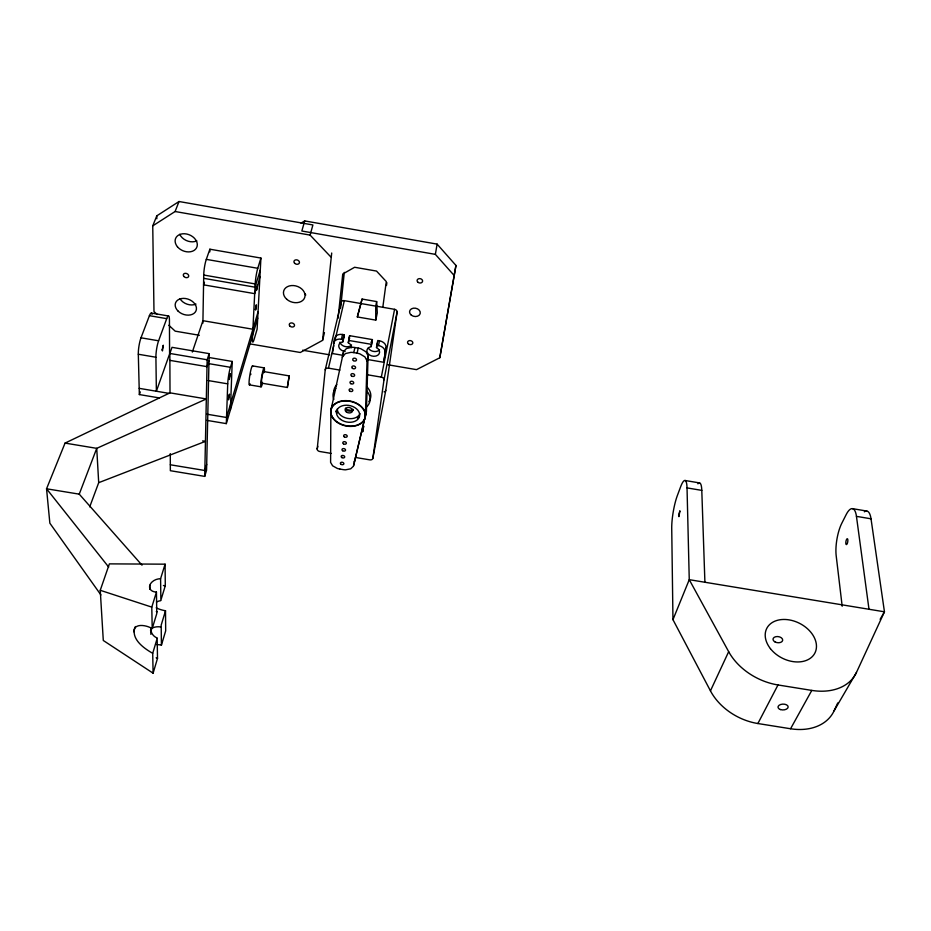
<?xml version="1.0" encoding="UTF-8"?>
<svg xmlns="http://www.w3.org/2000/svg" width="931" height="931" viewBox="0 0 931 931"><rect width="100%" height="100%" fill="white"/><g stroke="black" fill="none" stroke-linecap="round" stroke-linejoin="round"><path stroke-width="1.4" d="M339.873 469.061L342.945 469.573A11.812 8.135 11.8 0 0 345.61 469.806L350.696 468.817L353.431 466.21L366.418 411.293L368.082 355.747L365.999 351.837L361.03 348.834A12.627 9.333 13 0 0 358.202 348.101L354.897 347.531A12.627 9.333 13.1 0 0 352.011 347.286L346.518 348.508L343.597 351.569L330.866 410.571L330.598 462.404L332.611 465.803L337.255 468.409A11.812 8.135 11.9 0 0 339.873 469.061M202.888 323.162L203.726 275.041A11.219 1.769 -81.6 0 1 206.298 259.377L209.882 249.205L260.924 258.062L257.119 329.167L254.082 339.478A10.765 1.268 -81 0 1 252.429 338.395L255.187 283.932A11.195 1.362 -81.3 0 1 257.771 268.291L260.924 258.062M170.28 453.618L170.35 470.702L204.715 476.393L207.148 359.773L209.149 353.64L172.014 347.333L169.849 353.443L170.012 392.847L65.054 443.098L46.55 488.787L49.855 523.187L100.92 594.956M209.824 251.882L209.882 249.205M209.149 353.64L206.566 470.248L204.715 476.393M365.394 416.39L367.023 360.832L364.94 356.91L359.948 353.908A12.673 9.345 12.9 0 0 357.108 353.175L353.78 352.605A12.673 9.333 13.1 0 0 350.882 352.36L345.378 353.582L342.282 357.213L343.434 352.151M206.752 420.346L226.314 423.628L227.723 383.851A11.8 1.536 -80.8 0 1 230.446 367.303L232.238 361.449L209.359 357.562M230.411 409.861L232.238 361.449M363.637 426.212L362.671 431.856L363.637 426.142M150.531 630.648L151.311 628.111L152.207 628.553L156.78 613.587L156.443 592.093L151.788 607.117L152.207 628.553M250.544 344.005L300.306 352.488L322.58 340.362L331.704 253.011M375.775 320.124L377.288 312.863L376.659 301.586L362.078 299.06L357.329 316.947L375.775 320.124L375.705 306.113L344.33 300.655A2.874 2.199 14.8 0 0 341.223 302.331L325.233 369.828L317.192 449.091L317.843 446.263M345.133 351.464A6.459 4.795 13.7 0 1 338.837 346.809A6.459 4.795 13.7 0 1 342.911 341.817L344.249 334.764L342.527 334.473A7.436 5.539 14 0 0 334.601 338.768L332.437 353.536L342.399 355.235M334.148 343.074L334.601 338.768M338.046 318.286L342.748 274.017L354.63 267.267L376.52 271.072L386.284 281.569L382.839 307.114M340.618 308.091L344.295 272.364M342.911 341.817L344.249 334.764M351.453 347.705A6.459 4.795 13.7 0 0 348.287 342.736L349.625 335.684L372.4 339.594L371.12 346.646A6.436 4.795 12.4 0 0 367.873 353.524A6.436 4.795 12.4 0 0 377.811 355.223A6.436 4.795 12.4 0 0 376.485 347.566L377.765 340.513L379.476 340.804A7.401 5.539 12.2 0 1 386.028 347.566L383.688 362.275L366.605 359.354M348.822 340.374L349.625 335.684M371.12 346.646L372.4 339.594M386.481 285.491L386.865 282.663M365.418 410.908L366.267 406.149L365.418 411.63M383.688 362.275L386.028 347.566M355.467 457.458L369.723 459.844A2.851 1.978 10.9 0 0 372.842 458.389L384.003 379.813L397.106 311.978A2.863 2.199 12.2 0 0 394.558 309.336M372.819 458.378L385.771 390.368L397.106 311.978M388.052 364.789L416.518 369.642L439.793 357.76L455.957 265.44L437.116 244.12L304.705 220.926L301.004 223.137M439.793 357.76L455.957 265.44M257.363 284.688L256.56 290.158L259.947 276.472M454.386 275.739L435.371 254.361L437.116 244.12M384.026 379.813A3.014 2.199 11.6 0 0 381.314 377.148L394.569 309.325L376.427 306.194M250.73 374.634L250.881 373.89M385.085 352.314A7.436 5.539 12.2 0 0 378.521 345.552L379.476 340.804M376.485 347.566L377.451 342.817M353.582 465.721L366.418 411.293M367.047 361.437L368.106 356.364M375.705 306.113L376.659 301.586M357.108 353.175L358.202 348.101M353.78 352.605L354.897 347.531M362.078 299.06L357.329 316.947M348.287 342.736L348.683 340.967M330.866 410.571L332.018 405.485M333.484 343.492A7.46 5.539 13.9 0 1 341.444 339.198L342.527 334.473M325.21 369.816A3.026 2.199 13.9 0 1 328.457 368.164L333.752 345.657M335.404 338.628L344.33 300.655M322.58 340.362L324.465 332.635M330.738 256.84L310.104 235.101L312.897 224.953L179.02 201.515L156.792 215.841L152.742 225.861L153.987 311.536L157.164 314.48M304.705 220.926L301.842 231.016L435.371 254.361M226.314 423.628L257.712 318.099M153.103 673.194L157.502 658.38L157.176 638.433L152.707 653.318L153.103 673.194L103.294 640.481L100.245 590.301L109.381 563.872L165.09 564.174L165.287 585.774L160.865 600.227L160.597 578.675L165.09 564.174M156.967 644.787A8.53 7.017 17.7 0 1 161.4 645.206L165.683 630.822L165.509 610.759A20.517 12.208 14.6 0 1 156.199 607.85M258.038 311.99L226.536 417.484L206.88 414.19M165.509 610.759L161.179 625.143L161.424 645.148M206.694 464.36L204.843 470.492L170.326 464.778M260.284 270.025L255.024 287.19L203.668 278.322M256.677 287.167L254.698 293.649L203.563 284.839L204.448 282.256M152.707 653.318C143.63 648.185 130.049 638.491 135.367 626.528M354.618 460.636L354.211 461.625M208.998 360.518L207.008 366.651L169.873 360.367M192.321 352.046L202.935 320.695L252.895 329.237M158.596 340.793L166.719 318.646A11.533 2.06 -81.2 0 1 169.442 320.031L169.593 353.955L156.373 391.229L155.908 357.236A11.719 2.13 -81.1 0 1 158.596 340.793L141 337.802A11.719 2.281 -81.1 0 0 138.312 354.245L139.347 394.569L159.306 397.921M139.347 394.569L140.313 391.904M89.713 506.871L98.698 482.677L96.731 448.346L206.333 398.957L170.012 392.847M142.001 565.175L79.251 494.152L96.731 448.346L65.054 443.098M141 337.802L149.414 315.69A11.544 2.199 -81.3 0 1 152.09 314.41M152.742 225.861L175.098 211.512L179.02 201.515M672.962 619.662L689.254 579.676L687.031 487.902A23.869 4.608 -80.5 0 0 680.608 486.843L677.291 495.734A23.706 4.539 -80.5 0 0 671.728 528.401L672.962 619.662L710.446 690.849A52.38 38.951 27.7 0 0 757.881 723.527L790.57 728.752A52.59 38.671 28.8 0 0 834.095 710.807L856.439 672.496L884.45 611.807L871.02 518.8A23.706 7.611 -80.4 0 0 864.364 511.817M710.446 690.849L728.67 651.677L689.254 579.676L884.45 611.807L880.132 619.301M834.095 710.807L837.749 702.94M757.881 723.527L777.99 684.96L811.785 690.406A54.359 38.927 27.8 0 0 856.439 672.496M790.57 728.752L811.785 690.406M287.342 387.482L289.204 375.891L287.342 387.482L261.669 383.153M98.698 482.677L205.448 441.364L202.632 440.887M79.251 494.152L46.55 488.787L108.706 567.095M331.238 453.42L319.833 451.512A2.863 1.978 12.8 0 1 317.18 449.079M139.185 388.343L169.256 393.406M684.96 480.477L699.542 482.921M852.424 508.64L866.831 511.061M687.031 487.902L701.788 490.381L704.907 582.247M842.183 606.244L836.189 555.76A23.566 7.273 -80.5 0 1 841.775 523.303L846.163 514.634A23.717 7.378 -80.4 0 1 856.45 516.356L871.02 518.8M302.633 350.219L329.679 354.827M199.362 335.276L175.191 331.157L168.825 325.268M328.457 368.152L339.885 370.096M367.035 374.704L381.314 377.136M252.499 365.883L264.183 367.873M169.849 353.443L207.148 359.773M263.578 371.539L289.204 375.891M208.044 363.509L230.446 367.303M138.312 354.245L155.908 357.236M249.368 384.852L261.052 386.83M208.125 380.546L227.723 383.851M341.444 339.198L343.167 339.501M348.555 340.42L371.422 344.33M376.799 345.25L378.521 345.552M151.427 313.072L168.639 316.005M149.414 315.69L166.719 318.646M206.298 259.377L257.771 268.291M203.726 275.041L255.187 283.932M175.098 211.512L310.104 235.101M100.245 590.301L151.788 607.117M151.311 628.122C146.062 625.167 134.017 622.816 133.715 631.753M856.45 516.356L868.995 609.27M149.833 585.285L149.926 589.358M150.764 629.309L150.869 634.348M156.792 215.841L156.827 218.75M305.81 294.999A2.746 2.083 16.6 0 1 305.159 293.777M262.542 383.048A9.613 1.036 -80.8 0 1 260.785 384.363A9.613 1.036 -80.8 0 1 263.031 370.329A9.613 1.036 -80.8 0 1 264.369 371.632M250.09 383.851A9.613 1.117 -80.8 0 1 249.729 375.856A9.613 1.117 -80.8 0 1 252.743 366.488M262.17 382.269A5.889 0.64 -80.8 0 1 261.53 381A5.889 0.64 -80.8 0 1 262.81 373.296A5.889 0.64 -80.8 0 1 263.752 372.726M157.514 658.31A8.53 7.017 17.7 0 1 156.152 657.821M160.574 578.745A9.135 6.424 -20.6 0 0 149.751 585.285A9.124 6.424 -20.6 0 0 156.455 592.023M157.269 638.049A8.367 6.761 34.2 0 1 151.078 630.694M163.425 585.529A20.517 12.208 14.6 0 1 165.287 585.774M151.951 628.355A8.495 4.259 3.7 0 1 160.528 626.912M156.478 602.043A8.705 5.679 -31.7 0 1 160.726 600.704M157.351 611.725A8.67 4.224 3.9 0 1 156.315 611.562M379.511 349.823A6.412 4.795 12.4 0 1 373.575 351.429A6.412 4.795 12.4 0 1 368.315 347.915M370.852 342.247A6.412 4.795 12.4 0 1 372.097 341.91M351.546 345.04A6.436 4.795 13.8 0 1 345.017 346.53A6.436 4.795 13.8 0 1 339.955 342.166M343.155 337.29A6.436 4.795 13.8 0 1 343.993 337.092M349.358 338.011A6.436 4.795 13.8 0 1 349.742 338.232M353.443 410.082A8.705 6.238 12.4 0 1 345.587 408.756M366.616 386.551A18.736 13.523 12.5 0 1 368.804 401.726M333.845 392.731A18.736 13.523 12.5 0 1 336.836 384.666M367.047 391.346A18.783 13.523 12.5 0 1 366.069 407.359M333.822 399.469A18.783 13.523 12.5 0 1 335.812 388.436M385.783 390.368A2.712 1.978 11.3 0 1 384.061 391.835M358.644 417.577A14.884 10.637 12.4 0 1 357.423 418.112M337.092 413.12A14.884 10.637 12.4 0 1 335.66 411.048M359.994 413.608A11.719 8.356 12.4 0 1 347.31 418.356A11.719 8.356 12.4 0 1 337.266 408.988M352.907 409.256A3.782 2.7 12.4 0 1 349.078 411.106A3.782 2.7 12.4 0 1 345.506 408.267M341.793 457.54A1.792 1.245 11.9 0 0 344.679 457.109A1.792 1.245 11.9 0 0 342.329 455.457A1.792 1.245 11.9 0 0 341.793 457.54A1.781 1.234 11.8 0 1 342.189 457.261M196.813 240.861A11.393 8.577 23.2 0 1 179.73 234.286M195.999 304.088A10.893 7.937 20.9 0 1 180.032 298.77M777.99 684.96A54.138 39.218 26.8 0 1 728.67 651.677M697.901 483.829A23.857 4.841 -80.5 0 1 701.788 490.381M162.18 349.765L162.448 350.929L163.274 345.226L162.18 349.765M255.397 309.581C256.409 312.292 257.049 297.478 255.397 309.581M228.421 398.934L228.549 399.841L229.457 394.104L228.421 398.934M229.166 378.545L229.329 379.487L230.283 373.692L229.166 378.545M678.618 515.239L678.92 516.647L679.921 510.793L678.618 515.239M411.316 315.155A5.411 4.166 11.1 0 0 420.172 313.619A5.411 4.166 11.1 0 0 413.283 308.196A5.411 4.166 11.1 0 0 411.316 315.155M418.007 282.291A2.758 2.165 11.4 0 0 422.534 281.476A2.758 2.165 11.4 0 0 419.02 278.66A2.758 2.165 11.4 0 0 418.007 282.291M408.43 343.958A2.653 2.002 10.8 0 0 412.77 343.225A2.653 2.002 10.8 0 0 409.372 340.618A2.653 2.002 10.8 0 0 408.43 343.958M337.22 422.011A17.526 12.475 12.3 0 0 365.255 417.158A17.526 12.475 12.3 0 0 341.956 400.924A17.526 12.475 12.3 0 0 337.22 422.011M336.801 422.08A17.526 12.475 12.3 0 0 365.103 417.81A17.526 12.475 12.3 0 0 342.317 401.18A17.526 12.475 12.3 0 0 336.801 422.08M340.537 419.392A11.742 8.356 12.3 0 0 359.494 416.494A11.742 8.356 12.3 0 0 344.191 405.381A11.742 8.356 12.3 0 0 340.537 419.392M346.425 412.014A3.782 2.7 12.4 0 0 352.535 411.048A3.782 2.7 12.4 0 0 347.577 407.475A3.782 2.7 12.4 0 0 346.425 412.014M349.753 391.09A1.885 1.362 12.6 0 0 352.779 390.601A1.885 1.362 12.6 0 0 350.324 388.797A1.885 1.362 12.6 0 0 349.753 391.09M350.65 383.584A1.897 1.373 12.7 0 0 353.699 383.083A1.897 1.373 12.7 0 0 351.231 381.268A1.897 1.373 12.7 0 0 350.65 383.584M351.557 375.996A1.909 1.385 12.8 0 0 354.63 375.496A1.909 1.385 12.8 0 0 352.139 373.657A1.909 1.385 12.8 0 0 351.557 375.996M353.408 360.588A1.92 1.42 13.1 0 0 356.503 360.076A1.92 1.42 13.1 0 0 353.989 358.202A1.92 1.42 13.1 0 0 353.408 360.588M352.477 368.339A1.909 1.408 12.9 0 0 355.561 367.826A1.909 1.408 12.9 0 0 353.058 365.976A1.909 1.408 12.9 0 0 352.477 368.339M343.434 443.808A1.815 1.268 12 0 0 346.355 443.365A1.815 1.268 12 0 0 343.981 441.678A1.815 1.268 12 0 0 343.434 443.808M344.272 436.837A1.827 1.28 12.1 0 0 347.205 436.395A1.827 1.28 12.1 0 0 344.819 434.696A1.827 1.28 12.1 0 0 344.272 436.837M342.608 450.709A1.804 1.257 11.9 0 0 345.517 450.267A1.804 1.257 11.9 0 0 343.143 448.602A1.804 1.257 11.9 0 0 342.608 450.709M340.979 464.301A1.792 1.234 11.8 0 0 343.853 463.871A1.792 1.234 11.8 0 0 341.514 462.242A1.792 1.234 11.8 0 0 340.979 464.301M286.713 299.247A11.009 8.321 17.2 0 0 304.716 297.513A11.009 8.321 17.2 0 0 291.298 285.584A11.009 8.321 17.2 0 0 286.713 299.247M177.449 246.796A11.486 8.588 22.9 0 0 196.488 247.925A11.486 8.588 22.9 0 0 184.699 233.762A11.486 8.588 22.9 0 0 177.449 246.796M178.089 311.105A10.974 7.948 20.7 0 0 196.022 310.803A10.974 7.948 20.7 0 0 183.337 298.374A10.974 7.948 20.7 0 0 178.089 311.105M294.592 263.229A2.816 2.165 18.1 0 0 299.293 263.124A2.816 2.165 18.1 0 0 296.186 259.819A2.816 2.165 18.1 0 0 294.592 263.229M183.873 276.449A2.805 2.06 21.8 0 0 188.528 276.716A2.805 2.06 21.8 0 0 185.63 273.318A2.805 2.06 21.8 0 0 183.873 276.449M290.053 326.211A2.7 2.002 16.4 0 0 294.452 325.792A2.7 2.002 16.4 0 0 291.159 322.929A2.7 2.002 16.4 0 0 290.053 326.211M847.361 543.297A2.968 0.919 -80.5 0 0 847.338 538.735A2.968 0.919 -80.5 0 0 845.802 542.948A2.968 0.919 -80.5 0 0 847.361 543.297M775.092 641.971A4.864 3.072 7.5 0 0 782.68 640.284A4.864 3.072 7.5 0 0 775.802 636.688A4.864 3.072 7.5 0 0 775.092 641.971M770.437 648.663A27.034 19.435 27.2 0 0 814.485 653.783A27.034 19.435 27.2 0 0 787.579 619.662A27.034 19.435 27.2 0 0 770.437 648.663M780.434 709.562A5.086 2.921 -1.5 0 0 788.161 707.001A5.086 2.921 -1.5 0 0 780.655 704.499A5.086 2.921 -1.5 0 0 780.434 709.562"/></g></svg>
